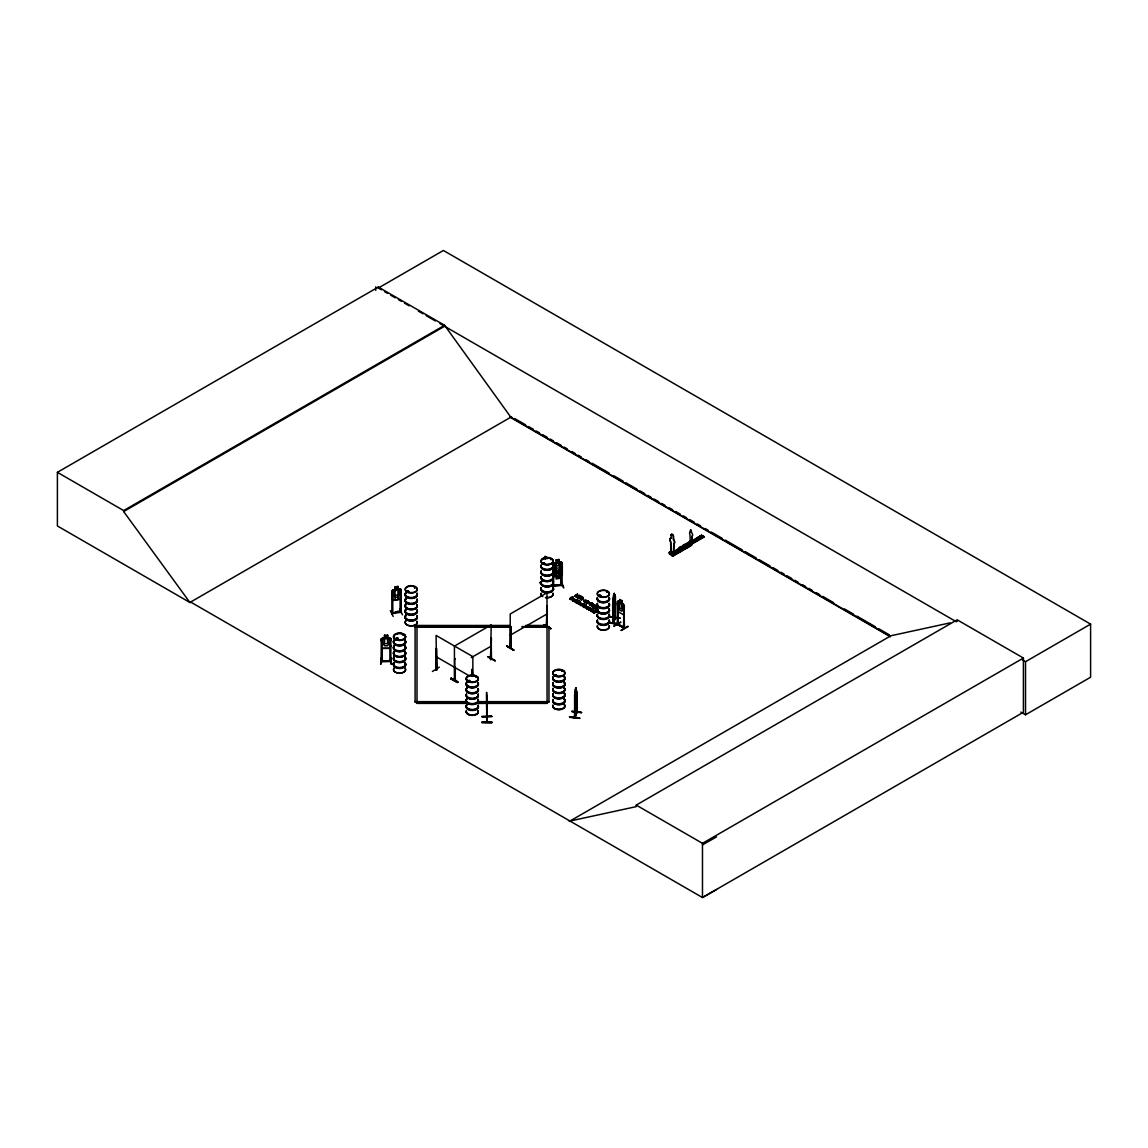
<?xml version="1.0" encoding="UTF-8"?>
<svg xmlns="http://www.w3.org/2000/svg" width="1148" height="1148" viewBox="0 0 1148 1148"><rect width="100%" height="100%" fill="white"/><g stroke="black" fill="none" stroke-linecap="round" stroke-linejoin="round"><path stroke-width="1.5" d="M673.374 553.766L673.847 543.808A3.257 1.88 60 0 0 673.374 539.359L673.374 536.489A1.622 0.933 60 0 0 672.211 534.494A1.622 0.933 60 0 0 671.063 535.169L671.207 535.083A1.622 0.933 60 0 1 672.355 534.408A1.622 0.933 60 0 1 673.517 536.403L673.517 539.273A3.257 1.88 60 0 1 673.991 543.721L673.517 553.68M691.871 542.717L692.187 536.073A2.167 1.248 60 0 0 691.871 533.102L690.895 529.773L690.335 532.213A2.167 1.248 60 0 0 690.02 534.81L690.221 542.071L690.852 541.239M574.617 701.815L574.904 703.882L576.425 696.449M612.802 623.177L615.558 617.136L614.869 617.552M615.486 596.702L614.955 618.385M615.357 618.385L615.141 595.109L614.352 596.113L614.28 593.344L613.161 599.543L613.19 623.35L615.558 617.237M612.759 605.34L614.768 597.979L614.998 600.031M612.774 605.297L612.989 602.198M614.912 605.269L613.018 609.459L615.141 602.112M579.553 717.902C549.146 714.113 599.873 720.973 569.968 717.17M609.731 623.177L617.739 623.938M617.739 623.637L618.141 624.082M574.918 698.831L575.22 700.007L576.339 689.101L574.818 693.378L575.306 692.158L574.933 717.801L575.306 689.546M575.033 717.701L576.899 712.406L576.64 691.598M671.652 551.786L670.69 552.461L672.226 551.801L671.695 554.584M671.264 552.748L671.164 551.184L671.078 552.016M672.226 552.26L671.02 552.044L671.035 552.891M671.709 551.772L671.996 551.772M690.422 541.569L690.307 541.598M613.161 606.488L614.252 596.974L613.003 622.747M575.22 717.256C572.393 715.778 580.745 706.034 574.545 717.73L574.918 693.335M614.926 618.442L614.898 594.736L612.86 600.476M614.654 608.512L615.027 606.976L612.673 612.243M614.266 612.3C612.372 617.265 616.318 603.317 614.252 601.825L613.549 603.518M395.429 639.049L396.189 638.317M396.491 638.589L395.515 639.178L397.179 638.948M395.773 638.561L396.505 638.274M396.907 638.833L395.873 638.919M397.251 639.049L396.491 638.317M407.497 591.651L407.999 590.833L408.415 591.722M408.903 591.607L407.999 591.005M402.632 635.059L403.278 635.274M403.393 634.643L403.292 634.528M414.801 587.848L414.801 587.073L414.428 587.762M415.318 587.618L414.528 587.805M469.216 680.262C466.203 681.898 471.598 680.664 469.331 681.195M469.044 680.965L468.384 680.62L468.901 681.223M468.872 680.994L469.719 680.506M475.918 677.105L476.32 677.119M476.363 677.033L475.918 676.818M544.209 563.367C541.038 562.046 545.113 565.103 544.296 562.793M542.746 563.668A6.17 3.559 0 0 1 544.023 563.108L543.32 562.951L544.324 562.764M544.453 563.395L544.052 562.836A6.084 3.516 0 0 0 542.803 563.367M550.767 559.449L550.825 559.664M554.671 675.196L555.905 675.225M554.8 675.469L555.761 675.254M561.889 671.264L562.836 671.035L562.046 671.049M562.606 671.164L562.793 671.049M601.035 595.898L599.83 595.798M600.677 595.855L599.787 595.826M600.935 596.042L599.672 595.238M606.546 592.052L607.292 591.622M607.149 591.909L606.991 591.392M697.424 539.302L696.908 539M697.238 538.527L698.113 539.187M487.082 716.051L486.709 717.371L486.709 715.965M486.709 708.531L486.609 692.316L486.709 722.379L486.709 720.973M486.709 695.559L487.053 722.379L486.709 721.03M690.522 541.497L689.934 542.918M450.619 678.597C457.105 679.157 463.347 686.82 450.619 678.597L457.564 682.515M457.88 682.314L450.963 677.98L457.851 682.342M506.742 646.181C528.137 658.794 492.32 637.298 513.701 649.811M575.32 689.69L575.923 687.724L575.794 700.926M575.507 689.604L575.521 690.637M575.22 693.033L575.794 691.34M575.22 697.912L575.794 696.219M574.804 703.868L576.339 699.62M569.882 717.543L569.982 716.797M392.028 613.132L392.803 612.975M397.997 589.053L401.054 589.426L401.039 612.243L391.712 613.663L392.745 613.506M399.906 588.737L400.953 589.484L400.968 612.314L400.092 612.415L401.025 611.267M623.421 614.768L624.196 612.53L623.493 614.725L618.112 611.712L617.409 601.696L618.198 601.136L624.125 605.599L624.125 612.573M397.868 586.485L397.868 589.096L399.418 589.756L399.418 594.635L397.897 596.989L395.041 597.505L393.52 595.697L393.52 590.818L395.041 589.67L392.831 589.914L391.884 591.091L392.831 600.519L400.006 599.227L401.025 596.386M554.025 565.993L552.992 568.805L554.097 566.079L561.358 565.046L554.054 566.064M562.161 569.523L561.157 572.249L553.967 573.182M541.225 570.8A6.084 3.516 0 0 0 547.108 575.22A6.084 3.516 0 0 0 552.992 570.8L553.924 573.34L561.229 572.321L562.29 569.58M384.58 635.26L384.58 637.944L382.987 638.833L382.987 643.712L384.58 645.779L387.579 645.736L389.172 643.626L389.172 638.747L387.579 637.901L387.68 635.131L384.48 635.174L384.48 637.858L381.279 638.833L382.27 648.419L389.789 648.319L390.88 645.707M613.161 604.422L613.549 605.613L614.639 600.949L614.28 593.344M613.534 610.478L614.252 603.92L613.549 605.613M614.123 611.267L613.663 613.219M613.663 595.295L614.123 594.219M613.663 596.171L614.123 595.095M613.132 598.926L613.52 595.138M613.089 601.523L613.018 622.804L615.256 617.94M610.736 616.863L620.221 618.227M610.621 617.05L620.207 618.198M390.277 610.679L393.19 616.476M690.249 541.741L690.752 543.262M613.979 626.234L620.881 622.245M432.394 671.494L439.311 667.146M553.393 589.311L552.604 586.528M435.752 669.7L436.527 670.102L436.068 648.319L435.867 669.772M436.527 669.327L435.752 668.925L436.771 669.958L436.699 648.677M380.978 658.235L381.179 663.874M380.935 658.565L380.691 664.276M617.481 601.652L617.437 624.541L617.796 623.565L608.268 622.288M623.608 628.056L623.809 606.618L624.512 628.257L617.481 624.512M576.856 596.472C584.131 592.311 572.694 601.337 577.401 594.592L576.856 596.917L577.444 594.147L574.531 596.271L577.444 594.147M455.369 679.257C453.891 679.071 455.656 680.133 455.282 680.061M491.459 659.182L491.201 637.786L490.512 659.426C491.516 660.43 491.516 657.374 490.827 658.751M546.735 627.368L546.993 605.656L546.304 627.296L547.065 626.076M581.075 597.118C578.291 595.224 581.462 599.758 578.219 598.452C574.847 596.185 581.118 599.701 579.812 596.974C584.045 596.817 578.678 594.176 578.736 597.85C575.636 595.755 580.4 599.945 579.094 597.347C578.592 595.195 582.553 596.702 581.448 598.438C580.529 600.088 581.29 600.189 583.026 598.969A1.607 0.933 0 0 1 583.284 599.385M556.177 568.317L554.628 570.613L554.628 575.492L556.177 576.153L556.091 578.922L559.205 578.492L559.105 575.808L560.64 574.66L559.076 563.037L556.177 563.453L556.177 568.317L559.076 567.916M556.177 559.966L559.076 559.564L556.048 559.837L556.177 562.577L554.613 563.668L556.177 575.277L559.076 574.875L559.076 569.996L560.64 567.7L560.64 562.821L559.076 562.176L559.176 559.463L559.176 562.075M408.501 591.651L407.841 590.89M468.628 680.864L469.862 681.166M599.974 596.099L599.974 595.181M600.763 595.597L600.117 596.056L600.878 595.927M555.058 675.11L556.12 675.038M556.12 675.368C555.905 673.273 557.11 676.99 554.771 675.239M681.037 547.51C682.816 551.011 683.017 544.841 681.037 548.357M400.178 611.382C396.821 610.105 391.669 614.84 392.013 613.104L401.126 611.454M392.846 613.692L392.645 592.282L391.798 592.44L392.645 592.282M400.236 611.64L401.025 612.042M613.247 622.517L615.515 617.968M553.795 585.781L552.819 586.685L552.934 563.812L556.077 562.506M562.061 584.332L561.214 584.461L562.262 585.337L561.243 585.509L561.229 564.041L562.09 563.926M381.279 638.833L381.122 661.592L381.136 660.588L382.198 660.602M381.107 661.391L390.865 661.277M587.891 607.694C580.73 606.603 589.972 607.321 587.719 607.364M553.924 562.735L562.29 562.563L562.319 574.517L561.329 575.579L554.054 576.54L552.963 575.765L554.082 576.597M561.329 575.579L562.319 574.517M490.583 659.296L491.201 624.871L454.421 646.123L454.45 680.204M510.214 647.271L511.161 647.128L510.243 647.3M477.582 703.394L547.065 703.394L546.993 592.755L510.214 613.993L510.243 648.075M510.458 627.038L510.444 648.319L511.075 626.664L510.214 626.894L511.075 626.664M546.304 626.521L547.309 626.22M546.304 627.296L547.065 626.851M511.075 647.989L510.831 626.535M581.606 598.151C580.357 598.682 583.385 596.372 583.284 598.94A1.607 0.933 0 0 0 583.026 598.524C580.687 597.577 582.71 601.624 580.257 598.983M574.588 599.916L573.44 599.242M591.335 609.904C594.205 613.649 592.87 606.288 590.947 611.396C601.896 607.694 592.87 614.367 590.933 610.349C591.32 609.129 594.65 610.004 593.042 611.095M592.77 610.851C595.324 607.708 587.202 610.966 592.282 611.052M543.478 562.793L543.262 563.568M599.5 595.324L600.117 595.295M599.701 595.267L599.299 596.042M381.208 660.617L382.198 661.033M382.097 661.578L382.097 640.34L381.208 640.154L382.097 640.139L382.198 661.377M389.789 660.932L390.865 660.502M389.875 661.277L389.875 640.039L390.765 640.225L389.875 640.039M389.976 660.473L390.865 661.463L390.88 638.632L387.68 637.814L387.68 635.203M542.875 558.674L543.678 558.115L542.961 558.631M617.481 601.782L618.241 601.251M593.028 605.211C590.416 602.37 590.617 607.923 591.191 604.68C594.851 606.201 591.12 602.557 593.674 604.393C590.23 607.923 595.439 604.68 592.21 603.518L590.617 602.944M588.135 607.995L588.336 606.847L586.843 606.488M581.347 597.993L582.395 596.845M574.875 600.605C570.728 597.104 574.359 603.073 576.583 601.609M570.125 599.199C568.992 599.529 573.053 599.773 574.502 598.897C577.516 600.72 570.054 599.457 574.086 600.992M591.335 610.334L592.268 611.482M579.74 603.432C581.146 601.896 575.593 603.317 577.501 603.575M588.063 602.657L589.039 601.853L587.79 601.236M686.045 543.707L689.489 545.974L686.045 543.98L687.939 542.617L691.67 545.329L672.972 556.134L669.27 553.666L669.27 552.288L671.164 551.184M669.686 554.254L688.886 543.736L669.93 554.054M669.743 554.283L688.642 543.449L687.939 542.889L669.528 554.14M701.715 535.743L689.001 542.803L690.579 541.095L689.13 541.712M692.703 543.234L692.703 542.315L691.44 543.047L691.584 544.281L689.13 542.645L702.16 536.001L701.586 535.269L703.882 536.604L701.586 535.456L702.217 536.03L689.13 542.746M590.201 603.905L590.043 605.211L589.369 604.436L592.167 602.757L591.177 602.915M671.02 552.245L674.622 554.556L674.622 553.178L672.728 554.269L672.455 555.819L691.44 545.042L672.541 555.876L671.795 555.46L691.397 544.87L687.939 542.617M703.308 536.661L704.083 537.092L691.555 544.267M455.039 658.665L455.282 658.794M490.756 659.569L491.444 637.915M546.548 627.439L547.237 605.8M488.302 656.843L495.247 660.789L488.029 656.957M543.721 624.942L551.04 628.674L544.109 624.727M472 676.172L472.23 669.212L472.617 674.823M454.421 680.262L455.369 680.032M190.74 602.083L189.994 602.528L57.4 525.971L57.4 472.33L378.323 287.043L444.577 325.286L510.831 417.183L890.159 636.193M378.323 287.043L378.323 288.033L443.401 250.465L1090.6 624.125L1090.6 677.22L1025.523 714.788L1020.873 712.09M57.4 472.33L123.654 510.573L444.577 325.286M716.524 889.528L702.476 897.535L190.654 602.04L189.894 602.47L123.654 511.563L444.577 326.276M189.894 602.47L511.578 416.753M545.142 559.047L545.214 556.378L545.286 559.133M547.409 557.741L545.142 556.436M541.928 581.462L539.517 582.868M670.992 552.518L670.59 541.928A3.257 1.88 60 0 1 671.063 538.025L671.207 537.953A3.257 1.88 60 0 0 670.733 541.842L670.92 552.791M569.666 598.61C573.555 593.918 574.23 600.662 570.011 599.242M569.666 599.041L573.067 597.06M574.531 596.271L577.444 594.592M570.427 599.026L572.709 598.754L570.427 599.026L572.709 598.309L571.675 598.309M690.335 530.304L690.422 532.155M471.283 657.617L491.201 646.123M510.214 635.231L546.993 613.993M576.181 597.218L579.525 595.353M571.991 598.137C574.66 598.008 570.542 601.337 574.1 600.562M573.082 599.486C569.724 603.59 579.984 598.122 577.272 600.404C573.656 605.642 579.84 600.447 576.296 600.634M573.986 601.552L577.401 599.557M575.335 602.327L577.014 600.763L575.98 600.82M579.137 600.691C580.587 602.844 572.45 603.719 578.42 601.136C578.764 602.829 581.433 601.365 580.271 603.532C578.004 605.67 581.347 599.701 578.42 601.136M576.224 602.844L579.553 600.935M692.187 536.073L691.957 542.66L689.934 541.368M577.143 603.36L579.697 601.868M578.492 604.149L580.716 602.628L579.453 602.456M669.27 552.288L671.437 551.341M679.3 547.596C689.489 552.188 674.321 548.098 681.195 546.505L684.639 548.773L681.195 546.505M682.888 545.53C693.062 550.122 677.908 546.032 684.782 544.439L688.226 546.706L684.782 544.439M581.06 605.627L580.917 604.838L581.06 605.627C590.287 601.466 572.364 606.331 582.782 603.762M581.218 604.666C583.371 601.939 579.381 604.924 580.572 604.996M585.466 602.14C587.302 598.811 591.249 603.705 586.829 603.374C591.335 600.418 584.375 602.169 585.839 602.8M688.944 542.76L701.586 535.269M580.687 605.412L584.102 603.432M585.466 602.585L588.034 601.093M587.661 600.878L587.661 601.322M689.259 542.947L702.189 536.03M670.159 554.541L688.8 543.721M586.829 603.374L588.608 602.327L587.475 601.853M689.317 541.827L691.254 543.678L692.703 542.315M669.542 552.432L669.542 553.537L672.455 555.23L672.455 554.111L674.622 553.178M582.84 606.216C588.68 600.892 585.523 610.349 583.313 606.818M703.451 536.518L690.809 543.822L703.896 536.776M691.01 543.822L703.882 536.604M582.84 606.661L586.255 604.666M584.863 605.914C587.202 604.838 585.552 608.239 583.313 606.374M671.867 555.489L689.331 545.487M672.24 555.704L691.383 544.597M590.861 603.087L589.311 604.092L590.359 605.01M591.234 603.748L590.043 605.211M591.536 603.561L592.167 602.757M591.234 603.303L592.21 603.518M586.843 606.933L588.436 607.392L586.642 608.856L589.355 607.45L589.398 608.297L589.355 607.45M587.432 607.536C585.767 607.235 584.963 608.354 586.513 608.067M592.669 604.982C590.546 604.479 591.033 605.326 592.067 605.771M592.956 604.809L592.11 604.379M590.503 608.569C591.765 606.847 584.834 610.994 589.713 607.665M597.376 606.488C596.286 604.322 588.709 609.258 594.592 604.881M592.411 606.589L594.965 605.096M592.77 610.406L590.775 609.315L588.608 609.99L590.789 608.282L591.163 608.942L590.789 608.282M595.353 606.23C595.453 604.623 593.903 607.923 594.994 608.253C590.947 606.618 595.755 610.349 597.721 607.134M588.608 609.99L591.163 608.497M590.833 609.129L591.938 609.401L590.531 609.301M595.453 607.579L593.573 607.235M595.755 607.407C597.046 602.757 594.635 610.75 593.172 607.436M597.721 606.689L594.764 607.392L596.96 606.704M592.167 612.042L595.582 610.062M593.071 611.97C594.693 613.606 595.353 608.928 596.128 612.386A1.607 0.933 0 0 0 595.855 611.956C594.951 611.396 594.621 614.984 593.071 611.97C595.468 614.367 594.477 610.75 595.855 611.511A1.607 0.933 0 0 1 596.113 611.927L596.128 612.386M618.069 603.575L617.437 603.217L618.141 624.856L618.313 610.521M622.015 600.72L622.991 609.818L621.857 611.267L619.748 610.047L618.614 607.292L619.748 599.414L622.015 600.72L621.929 603.374L623.45 604.25M623.479 604.178L624.268 605.556L624.268 628.401L617.437 624.455M624.44 606.976L623.579 606.761M623.508 627.396L624.182 628.401M621.039 630.324L627.884 626.248M621.312 630.496L628.214 626.507M569.236 821.48L890.92 635.748L950.185 622.862M569.982 821.035L636.236 806.628L636.236 805.092L957.159 619.805L1023.413 658.048L1023.413 712.248L702.476 897.535L702.476 843.335L1023.413 658.048M957.159 621.341L956.413 621.786L439.957 323.607M1022.452 659.913L1025.523 661.693L1090.6 624.125M702.476 844.885L716.524 836.878M581.606 597.706L582.825 597.104M561.315 584.461L552.819 585.652L561.128 584.748M510.516 648.304L510.831 646.998M454.895 679.903L455.039 667.189M408.616 591.737L407.153 591.521L407.841 591.808M396.964 639.178L396.16 639.02M681.209 547.596L682.917 547.725M682.744 548.27L681.209 548.27M593.502 612.185C595.338 614.51 593.875 609.516 596.529 612.157M454.708 680.405L454.665 659.153M597.548 607.321L596.443 608.196L597.448 609.488M597.548 607.766L596.486 608.483L597.548 609.215A6.07 3.501 0 0 0 603.346 613.592A6.07 3.501 0 0 0 609.201 609.172M553.652 586.571L553.652 565.089L552.805 565.218L552.877 586.642M697.97 539.101L697.094 539.043M392.86 589.972L399.978 588.694M395.041 590.546L397.897 590.029M395.041 595.425L397.897 594.908M392.874 600.361L399.906 599.098M400.092 590.962L401.039 591.005L400.092 590.962L400.092 612.415M402.518 614.826L399.648 609M617.61 624.282L617.681 603.073M623.737 627.038C630.41 630.654 606.919 618.141 624.096 627.554M623.737 627.812L623.809 611.927M559.047 562.118L561.171 561.731M556.177 570.398L559.076 570.011M561.602 582.395L563.84 587.862M562.061 585.107L561.142 585.265L561.229 564.041M562.161 585.351L552.805 586.456L553.838 586.513M390.808 660.731L381.323 660.875M390.664 661.521L381.323 661.621M543.779 624.842L550.724 628.788M599.615 595.941L600.361 596.286M472.861 676.387L472.861 656.656L436.068 635.418L436.656 669.858M382.298 637.886L389.746 637.786L390.88 638.632M382.341 648.276L389.789 648.319M390.894 658.493L391.525 664.175L390.751 658.105M390.751 658.55L391.525 664.161M509.64 625.459L416.997 625.459L416.997 703.394L466.892 703.394M525.684 625.459L547.065 625.459M416.997 626.119L509.64 626.119M527.463 626.119L547.065 626.119M509.64 626.55L415.102 626.55L415.102 702.303L416.997 702.303M522.11 626.55L548.959 626.55L548.959 702.303L547.065 702.303M415.102 627.21L509.64 627.21M522.11 627.21L548.959 627.21M415.102 701.643L466.892 701.643M477.582 701.643L548.959 701.643M416.997 702.734L466.892 702.734M477.582 702.734L547.065 702.734M482.002 716.395L491.76 716.596M491.76 722.307L482.002 722.307L491.76 722.609M595.267 605.714L594.32 605.914M594.635 605.283L595.683 605.527M594.635 605.728L595.74 606M590.833 608.684L591.88 608.914M580.917 604.838L580.214 604.58L582.481 603.934M585.164 605.742L585.911 605.857L583.6 606.646M595.453 608.024C592.468 607.766 596.357 605.125 597.261 606.976M574.588 694.884L574.732 717.27M571.905 711.559L581.476 712.678M569.968 717.256L579.553 718.332M553.752 586.312L553.752 585.537M612.759 612.343L612.645 605.326M561.099 582.065L563.424 587.561M390.779 658.105L391.066 664.104M597.448 609.043L597.347 607.78L597.548 608.77A6.056 3.501 0 0 0 603.346 613.219A6.056 3.501 0 0 0 609.201 608.842A6.056 3.501 0 0 1 603.346 613.219A6.056 3.501 0 0 1 597.491 608.842M391.841 613.907L391.884 591.091M513.73 650.227L506.799 645.822M487.929 656.627L495.247 660.803M378.323 288.033L381.409 289.813M384.494 291.592L387.579 293.371M390.65 295.151L395.271 297.82M398.356 299.599L401.441 301.379M404.526 303.158L409.147 305.827M418.389 311.165L423.009 313.834M426.095 315.614L435.336 320.938M514.677 418.532L525.511 424.789M528.611 426.582L533.26 429.266M536.346 431.045L539.445 432.839M542.545 434.618L547.194 437.302M550.294 439.096L553.379 440.889M556.479 442.669L561.128 445.352M564.228 447.146L567.313 448.925M571.962 451.609L575.062 453.403M578.161 455.182L581.247 456.976M585.896 459.659L588.996 461.439M592.095 463.232L609.129 473.062M613.764 475.746L623.063 481.112M626.148 482.892L636.996 489.148M640.082 490.942L644.731 493.626M647.831 495.405L650.93 497.199M654.03 498.993L658.665 501.662M661.765 503.455L664.864 505.249M669.499 507.918L672.599 509.712M675.698 511.506L680.348 514.189M683.447 515.969L686.533 517.762M689.632 519.542L694.282 522.225M697.381 524.019L700.467 525.798M705.116 528.482L708.216 530.276M711.315 532.055L722.149 538.312M725.249 540.105L742.282 549.935M745.368 551.729L756.216 557.985M759.302 559.765L770.15 566.036M773.235 567.815L777.885 570.499M780.984 572.292L784.084 574.072M787.184 575.865L791.819 578.549M794.918 580.328L798.018 582.122M802.653 584.806L805.753 586.585M808.852 588.379L811.952 590.158M816.601 592.842L819.686 594.635M822.786 596.415L833.62 602.686M844.469 608.942L853.753 614.295M856.853 616.089L875.436 626.808M878.521 628.602L889.37 634.858M509.812 417.04L890.389 636.767M618.126 601.179L619.82 602.155M620.551 622.13L614.037 625.89M578.75 600.906L579.553 601.38M573.153 599.844L574.674 600.275M436.068 656.656L468.255 675.239M636.236 805.092L702.476 843.335M576.813 712.334L576.813 691.096M576.239 711.961L576.296 712.865L576.224 689.087M583.701 599.17C581.333 596.687 583.141 601.265 580.687 599.199M671.365 552.245L670.633 551.657L670.633 553.982M559.205 575.88L559.076 578.362M552.719 586.126L553.881 589.297M561.329 564.974L562.319 567.499M613.907 606.244L614.137 608.67L613.735 607.249C613.132 619.174 612.616 599.787 613.75 606.058M612.889 607.421L613.118 609.473L612.774 607.407M574.717 701.83L574.904 703.882M1025.523 661.693L1025.523 714.788M692.517 542.215L692.517 542.947M690.407 540.995L690.407 541.913M674.35 553.02L674.35 554.125L670.475 551.758L670.475 554.082M671.207 535.083L671.063 538.025M612.774 600.433L612.86 623.307M592.067 605.326L591.894 606.288M586.815 607.895L586.642 608.856M575.923 687.724L575.894 690.493M562.161 562.549L562.09 585.423M472.23 669.212L472.23 676.029M455.282 667.318L455.282 680.118M397.897 599.615L397.969 586.384L394.912 586.929L395.012 589.613M395.041 587.059L395.041 600.117M375.726 286.842L375.726 290.358M123.654 510.573L123.654 511.563M478.228 689.015A6.17 3.559 0 0 1 471.469 693.478A6.17 3.559 0 0 1 466.935 688.154M478.128 693.937A6.056 3.501 0 0 1 472.273 698.343A6.056 3.501 0 0 1 466.418 693.937M478.228 683.16A6.17 3.559 0 0 1 471.469 687.609A6.17 3.559 0 0 1 466.935 682.299M478.228 688.714A6.17 3.559 0 0 1 471.469 693.177A6.17 3.559 0 0 1 466.935 687.853M478.228 682.859A6.17 3.559 0 0 1 471.469 687.308A6.17 3.559 0 0 1 466.935 681.998M478.142 683.519A6.07 3.501 0 0 1 472.273 687.925A6.07 3.501 0 0 1 466.404 683.519M478.142 682.529A6.07 3.501 0 0 1 472.273 686.949A6.07 3.501 0 0 1 466.404 682.529M478.142 689.374A6.084 3.516 0 0 1 472.273 693.794A6.084 3.516 0 0 1 466.389 689.374M478.142 688.398A6.07 3.501 0 0 1 472.273 692.804A6.07 3.501 0 0 1 466.404 688.398M478.142 694.296A6.07 3.501 0 0 1 472.273 698.716A6.07 3.501 0 0 1 466.404 694.296M478.228 705.719A6.17 3.559 0 0 1 471.469 710.182A6.17 3.559 0 0 1 466.935 704.858M478.128 694.827A6.056 3.501 0 0 1 472.273 699.232A6.056 3.501 0 0 1 466.418 694.827M478.128 710.641A6.056 3.501 0 0 1 472.273 715.046A6.056 3.501 0 0 1 466.418 710.641M478.156 694.526A6.099 3.516 0 0 1 472.273 698.96A6.099 3.516 0 0 1 466.389 694.526M478.228 699.864A6.17 3.559 0 0 1 471.469 704.312A6.17 3.559 0 0 1 466.935 699.003M478.228 705.417A6.17 3.559 0 0 1 471.469 709.88A6.17 3.559 0 0 1 466.935 704.556M478.228 699.562A6.17 3.559 0 0 1 471.469 704.011A6.17 3.559 0 0 1 466.935 698.702M478.142 700.223A6.07 3.501 0 0 1 472.273 704.628A6.07 3.501 0 0 1 466.404 700.223M478.142 699.232A6.07 3.501 0 0 1 472.273 703.652A6.07 3.501 0 0 1 466.404 699.232M478.142 706.077A6.084 3.516 0 0 1 472.273 710.497A6.084 3.516 0 0 1 466.389 706.077M478.142 705.102A6.07 3.501 0 0 1 472.273 709.507A6.07 3.501 0 0 1 466.404 705.102M478.156 710.784A6.099 3.516 0 0 1 472.273 715.204A6.099 3.516 0 0 1 466.389 710.784M478.142 710.999A6.07 3.501 0 0 1 472.273 715.419A6.07 3.501 0 0 1 466.404 710.999M404.9 646.181A6.17 3.559 0 0 1 399.561 651.519A6.17 3.559 0 0 1 394.223 646.181M404.828 646.554A6.084 3.516 0 0 1 399.561 651.82A6.084 3.516 0 0 1 394.295 646.554M404.842 651.26A6.099 3.516 0 0 1 399.561 656.541A6.099 3.516 0 0 1 394.281 651.26M404.842 651.447A6.099 3.516 0 0 1 399.561 656.728A6.099 3.516 0 0 1 394.281 651.447M404.9 640.326A6.17 3.559 0 0 1 399.561 645.664A6.17 3.559 0 0 1 394.223 640.326M395.199 639.58A6.17 3.559 0 0 1 397.969 638.661M404.814 645.563A6.07 3.501 0 0 1 399.561 650.83A6.07 3.501 0 0 1 394.309 645.563M404.814 640.684A6.07 3.501 0 0 1 399.561 645.951A6.07 3.501 0 0 1 394.309 640.684M395.271 639.967A6.07 3.501 0 0 1 397.983 639.063M404.9 645.879A6.17 3.559 0 0 1 399.561 651.217A6.17 3.559 0 0 1 394.223 645.879M404.9 640.024A6.17 3.559 0 0 1 399.561 645.363A6.17 3.559 0 0 1 394.223 640.024M395.199 639.278A6.17 3.559 0 0 1 397.969 638.36M404.828 639.709A6.084 3.516 0 0 1 399.561 644.975A6.084 3.516 0 0 1 394.295 639.709M395.256 638.977A6.084 3.516 0 0 1 397.983 638.073M404.9 662.884A6.17 3.559 0 0 1 399.561 668.222A6.17 3.559 0 0 1 394.223 662.884M404.828 663.257A6.084 3.516 0 0 1 399.561 668.523A6.084 3.516 0 0 1 394.295 663.257M404.814 667.82A6.056 3.501 0 0 1 399.561 673.072A6.056 3.501 0 0 1 394.309 667.82M404.814 651.992A6.056 3.501 0 0 1 399.561 657.244A6.056 3.501 0 0 1 394.309 651.992M404.842 667.964A6.099 3.516 0 0 1 399.561 673.245A6.099 3.516 0 0 1 394.281 667.964M404.842 651.691A6.099 3.516 0 0 1 399.561 656.972A6.099 3.516 0 0 1 394.281 651.691M404.9 657.029A6.17 3.559 0 0 1 399.561 662.367A6.17 3.559 0 0 1 394.223 657.029M404.814 662.267A6.07 3.501 0 0 1 399.561 667.533A6.07 3.501 0 0 1 394.309 662.267M404.814 657.388A6.07 3.501 0 0 1 399.561 662.654A6.07 3.501 0 0 1 394.309 657.388M404.9 662.583A6.17 3.559 0 0 1 399.561 667.921A6.17 3.559 0 0 1 394.223 662.583M404.9 656.728A6.17 3.559 0 0 1 399.561 662.066A6.17 3.559 0 0 1 394.223 656.728M404.828 656.412A6.084 3.516 0 0 1 399.561 661.679A6.084 3.516 0 0 1 394.295 656.412M609.201 598.395A6.07 3.501 0 0 1 603.346 602.8A6.07 3.501 0 0 1 597.477 598.395M609.215 597.405A6.084 3.516 0 0 1 603.346 601.825A6.084 3.516 0 0 1 597.462 597.405M609.215 604.25A6.084 3.516 0 0 1 603.346 608.67A6.084 3.516 0 0 1 597.462 604.25M609.301 603.891A6.17 3.559 0 0 1 603.346 608.383A6.17 3.559 0 0 1 597.376 603.891M609.301 603.59A6.17 3.559 0 0 1 603.346 608.081A6.17 3.559 0 0 1 597.376 603.59M609.201 603.274A6.07 3.501 0 0 1 603.346 607.679A6.07 3.501 0 0 1 597.477 603.274M609.301 598.036A6.17 3.559 0 0 1 603.346 602.513A6.17 3.559 0 0 1 597.376 598.036M609.301 597.735A6.17 3.559 0 0 1 603.346 602.212A6.17 3.559 0 0 1 597.376 597.735M609.201 609.688A6.056 3.501 0 0 1 603.346 614.094A6.056 3.501 0 0 1 597.491 609.688M609.201 625.545A6.056 3.501 0 0 1 603.346 629.951A6.056 3.501 0 0 1 597.491 625.545M609.229 609.401A6.099 3.516 0 0 1 603.346 613.836A6.099 3.516 0 0 1 597.448 609.401M609.201 615.098A6.07 3.501 0 0 1 603.346 619.504A6.07 3.501 0 0 1 597.477 615.098M609.215 614.108A6.084 3.516 0 0 1 603.346 618.528A6.084 3.516 0 0 1 597.462 614.108M609.215 620.953A6.084 3.516 0 0 1 603.346 625.373A6.084 3.516 0 0 1 597.462 620.953M609.301 620.594A6.17 3.559 0 0 1 603.346 625.086A6.17 3.559 0 0 1 597.376 620.594M609.301 620.293A6.17 3.559 0 0 1 603.346 624.785A6.17 3.559 0 0 1 597.376 620.293M609.201 619.977A6.07 3.501 0 0 1 603.346 624.383A6.07 3.501 0 0 1 597.477 619.977M609.301 614.74A6.17 3.559 0 0 1 603.346 619.217A6.17 3.559 0 0 1 597.376 614.74M609.301 614.438A6.17 3.559 0 0 1 603.346 618.916A6.17 3.559 0 0 1 597.376 614.438M609.201 625.875A6.07 3.501 0 0 1 603.346 630.295A6.07 3.501 0 0 1 597.477 625.875M552.977 576.368A6.07 3.501 0 0 1 547.108 580.773A6.07 3.501 0 0 1 541.239 576.368M553.063 565.577A6.17 3.559 0 0 1 547.108 570.054A6.17 3.559 0 0 1 541.153 565.577M542.746 563.969A6.17 3.559 0 0 1 544.023 563.41M552.977 565.921A6.07 3.501 0 0 1 547.108 570.341A6.07 3.501 0 0 1 541.239 565.921M542.817 564.357A6.07 3.501 0 0 1 544.066 563.797M553.063 565.275A6.17 3.559 0 0 1 547.108 569.752A6.17 3.559 0 0 1 541.153 565.275M552.992 564.945A6.084 3.516 0 0 1 547.108 569.365A6.084 3.516 0 0 1 541.225 564.945M552.977 571.79A6.07 3.501 0 0 1 547.108 576.196A6.07 3.501 0 0 1 541.239 571.79M553.063 571.431A6.17 3.559 0 0 1 547.108 575.909A6.17 3.559 0 0 1 541.153 571.431M553.063 571.13A6.17 3.559 0 0 1 547.108 575.607A6.17 3.559 0 0 1 541.153 571.13M552.992 576.483A6.099 3.516 0 0 1 547.108 580.917A6.099 3.516 0 0 1 541.225 576.483M552.992 576.942A6.099 3.516 0 0 1 547.108 581.362A6.099 3.516 0 0 1 541.225 576.942M552.963 577.243A6.056 3.501 0 0 1 547.108 581.649A6.056 3.501 0 0 1 541.253 577.243M552.992 593.186A6.099 3.516 0 0 1 545.53 597.505M542.803 596.587A6.099 3.516 0 0 1 541.225 593.186M552.977 582.624A6.07 3.501 0 0 1 547.108 587.044A6.07 3.501 0 0 1 541.239 582.624M552.992 581.649A6.084 3.516 0 0 1 547.108 586.068A6.084 3.516 0 0 1 541.225 581.649M552.977 588.494A6.07 3.501 0 0 1 547.108 592.899A6.07 3.501 0 0 1 541.239 588.494M553.063 588.135A6.17 3.559 0 0 1 547.108 592.612A6.17 3.559 0 0 1 541.153 588.135M553.063 587.833A6.17 3.559 0 0 1 547.108 592.311A6.17 3.559 0 0 1 541.153 587.833M552.992 587.503A6.084 3.516 0 0 1 547.108 591.923A6.084 3.516 0 0 1 541.225 587.503M553.063 582.28A6.17 3.559 0 0 1 547.108 586.757A6.17 3.559 0 0 1 541.153 582.28M553.063 581.979A6.17 3.559 0 0 1 547.108 586.456A6.17 3.559 0 0 1 541.153 581.979M552.977 593.416A6.07 3.501 0 0 1 545.544 597.706M541.856 596.07A6.07 3.501 0 0 1 541.239 593.416M417.183 599.6A6.17 3.559 0 0 1 410.41 604.063A6.17 3.559 0 0 1 405.875 598.739M417.083 599.959A6.07 3.501 0 0 1 410.424 604.35A6.07 3.501 0 0 1 405.962 599.113M417.111 604.666A6.099 3.516 0 0 1 410.424 609.071A6.099 3.516 0 0 1 405.947 603.819M417.111 604.867A6.099 3.516 0 0 1 410.424 609.272A6.099 3.516 0 0 1 405.947 604.02M417.183 593.746A6.17 3.559 0 0 1 410.41 598.194A6.17 3.559 0 0 1 405.875 592.885M417.083 598.983A6.07 3.501 0 0 1 410.424 603.36A6.07 3.501 0 0 1 405.962 598.137M417.083 594.104A6.07 3.501 0 0 1 410.424 598.481A6.07 3.501 0 0 1 405.962 593.258M417.183 599.299A6.17 3.559 0 0 1 410.41 603.762A6.17 3.559 0 0 1 405.875 598.438M417.183 593.444A6.17 3.559 0 0 1 410.41 597.893A6.17 3.559 0 0 1 405.875 592.583M417.083 593.114A6.07 3.501 0 0 1 410.424 597.505A6.07 3.501 0 0 1 405.962 592.268M417.183 616.304A6.17 3.559 0 0 1 410.41 620.767A6.17 3.559 0 0 1 405.875 615.443M417.083 616.663A6.07 3.501 0 0 1 410.424 621.054A6.07 3.501 0 0 1 405.962 615.816M417.111 621.369A6.099 3.516 0 0 1 410.424 625.775A6.099 3.516 0 0 1 405.947 620.523M417.284 606.302A6.056 3.501 0 0 1 409.649 609.688A6.056 3.501 0 0 1 405.976 604.551M417.111 621.57A6.099 3.516 0 0 1 410.424 625.976A6.099 3.516 0 0 1 405.947 620.724M417.111 605.111A6.099 3.516 0 0 1 410.424 609.516A6.099 3.516 0 0 1 405.947 604.264M417.183 610.449A6.17 3.559 0 0 1 410.41 614.898A6.17 3.559 0 0 1 405.875 609.588M417.083 615.687A6.07 3.501 0 0 1 410.424 620.064A6.07 3.501 0 0 1 405.962 614.84M417.083 610.808A6.07 3.501 0 0 1 410.424 615.184A6.07 3.501 0 0 1 405.962 609.961M417.183 616.002A6.17 3.559 0 0 1 410.41 620.465A6.17 3.559 0 0 1 405.875 615.141M417.183 610.148A6.17 3.559 0 0 1 410.41 614.596A6.17 3.559 0 0 1 405.875 609.287M417.083 609.818A6.07 3.501 0 0 1 410.424 614.209A6.07 3.501 0 0 1 405.962 608.971M564.084 687.422A6.056 3.501 0 0 1 559.636 692.646A6.056 3.501 0 0 1 552.992 688.269M564.113 676.976A6.084 3.516 0 0 1 559.636 682.213A6.084 3.516 0 0 1 552.963 677.822M564.099 675.985A6.07 3.501 0 0 1 559.636 681.223A6.07 3.501 0 0 1 552.977 676.832M564.113 682.83A6.084 3.516 0 0 1 559.636 688.068A6.084 3.516 0 0 1 552.963 683.677M564.185 682.472A6.17 3.559 0 0 1 559.65 687.781A6.17 3.559 0 0 1 552.877 683.318M564.185 682.17A6.17 3.559 0 0 1 559.65 687.48A6.17 3.559 0 0 1 552.877 683.017M564.185 676.603A6.17 3.559 0 0 1 559.65 681.912A6.17 3.559 0 0 1 552.877 677.464M564.185 676.301A6.17 3.559 0 0 1 559.65 681.611A6.17 3.559 0 0 1 552.877 677.162M564.099 681.855A6.07 3.501 0 0 1 559.636 687.078A6.07 3.501 0 0 1 552.977 682.701M564.099 692.689A6.07 3.501 0 0 1 559.636 697.927A6.07 3.501 0 0 1 552.977 693.536M564.113 699.534A6.084 3.516 0 0 1 559.636 704.772A6.084 3.516 0 0 1 552.963 700.38M564.185 699.175A6.17 3.559 0 0 1 559.65 704.485A6.17 3.559 0 0 1 552.877 700.022M564.185 698.874A6.17 3.559 0 0 1 559.65 704.183A6.17 3.559 0 0 1 552.877 699.72M564.099 698.558A6.07 3.501 0 0 1 559.636 703.781A6.07 3.501 0 0 1 552.977 699.405M564.185 693.306A6.17 3.559 0 0 1 559.65 698.615A6.17 3.559 0 0 1 552.877 694.167M564.185 693.005A6.17 3.559 0 0 1 559.65 698.314A6.17 3.559 0 0 1 552.877 693.866M564.113 693.679A6.084 3.516 0 0 1 559.636 698.917A6.084 3.516 0 0 1 552.963 694.526M564.113 704.442A6.099 3.516 0 0 1 559.636 709.694A6.099 3.516 0 0 1 552.949 705.288M564.07 704.126A6.041 3.487 0 0 1 560.411 709.234A6.041 3.487 0 0 1 552.791 705.862M564.084 688.269A6.056 3.501 0 0 1 560.411 693.406A6.056 3.501 0 0 1 552.776 690.02M564.113 704.241A6.099 3.516 0 0 1 559.636 709.493A6.099 3.516 0 0 1 552.949 705.087M586.284 600.964C579.611 601.322 591.148 599.586 584.059 601.839C582.28 600.203 587.848 599.428 586.183 601.294C583.371 602.844 584.476 599.5 586.284 600.964M586.284 600.519L584.145 600.949L586.284 600.519M617.739 623.981L608.253 622.675L617.753 624.01M554.972 569.437L557.024 572.249L555.058 575.535L557.698 572.766L560.253 574.804L558.315 572.091L560.353 568.691L557.655 571.604L554.972 569.437M571.991 711.373L581.548 712.478L571.991 711.373M397.395 587.073L395.558 587.403L395.558 588.278L397.395 587.948L397.395 587.073M558.559 560.066L556.694 560.324L556.694 561.2L558.559 560.942L558.559 560.066M558.559 577.128L556.694 577.387L556.694 578.262L558.559 577.989L558.559 577.128M387.034 635.734L385.125 635.748L385.125 636.623L387.034 636.595L387.034 635.734M387.579 638.776L384.58 638.805L384.58 643.684L387.579 643.655L387.579 638.776M491.76 716.295L482.002 716.739L491.76 716.295M491.76 722.006L482.002 721.934L482.002 722.695L491.76 722.695L491.76 721.934M702.619 537.321L700.323 536.001L702.619 537.321M701.772 537.809L699.476 536.489L701.772 537.809M700.51 538.541L698.214 537.221L700.51 538.541M699.39 539.187L697.08 537.867L699.39 539.187M698.128 539.919L695.817 538.599L698.128 539.919M546.95 558L545.601 557.211L546.95 558.861L546.95 558M621.484 601.021L620.121 600.246L621.484 601.896L621.484 601.021M544.08 558.43L544.009 558.473A6.056 3.501 0 0 1 553.164 561.444A6.056 3.501 0 0 1 544.08 564.472A6.056 3.501 0 0 1 544.08 558.416M621.857 604.293L619.748 603.073L619.748 607.952L621.857 609.172L621.857 604.293M469.245 681.553A6.056 3.501 0 0 0 478.329 678.525A6.056 3.501 0 0 0 469.245 675.498A6.056 3.501 0 0 0 469.245 681.553M469.245 682.07A6.056 3.501 0 0 0 478.329 679.042A6.056 3.501 0 0 0 469.245 676A6.056 3.501 0 0 0 469.245 682.07M469.216 681.769A6.099 3.516 0 0 0 478.372 678.712A6.099 3.516 0 0 0 469.216 675.67A6.099 3.516 0 0 0 469.216 681.769M396.534 639.58A6.056 3.501 0 0 0 405.617 636.552A6.056 3.501 0 0 0 396.534 633.524A6.056 3.501 0 0 0 396.534 639.58M396.534 640.067A6.056 3.501 0 0 0 405.617 637.04A6.056 3.501 0 0 0 396.534 634.012A6.056 3.501 0 0 0 396.534 640.067M396.519 639.78A6.099 3.516 0 0 0 405.66 636.738A6.099 3.516 0 0 0 396.519 633.682A6.099 3.516 0 0 0 396.519 639.78M600.289 596.659A6.099 3.516 0 0 0 609.445 593.616A6.099 3.516 0 0 0 600.289 590.56A6.099 3.516 0 0 0 600.289 596.659M600.318 596.917A6.056 3.501 0 0 0 609.401 593.889A6.056 3.501 0 0 0 600.318 590.861A6.056 3.501 0 0 0 600.318 596.917M544.066 563.969A6.084 3.516 0 0 0 553.192 560.927A6.084 3.516 0 0 0 544.066 557.885A6.084 3.516 0 0 0 544.066 563.969M544.066 564.199A6.099 3.516 0 0 0 553.207 561.142A6.099 3.516 0 0 0 544.066 558.1A6.099 3.516 0 0 0 544.066 564.199M408.186 592.138A6.056 3.501 0 0 0 417.284 589.111A6.056 3.501 0 0 0 408.186 586.083A6.056 3.501 0 0 0 408.186 592.138M408.186 592.626A6.056 3.501 0 0 0 417.284 589.598A6.056 3.501 0 0 0 408.186 586.571A6.056 3.501 0 0 0 408.186 592.626M555.79 675.871A6.084 3.516 0 0 0 564.916 672.828A6.084 3.516 0 0 0 555.79 669.786A6.084 3.516 0 0 0 555.79 675.871M555.804 676.344A6.056 3.501 0 0 0 564.902 673.316A6.056 3.501 0 0 0 555.804 670.289A6.056 3.501 0 0 0 555.804 676.344M554.527 675.526A6.099 3.516 0 0 0 564.73 673.948A6.099 3.516 0 0 0 557.268 669.643A6.099 3.516 0 0 0 554.527 675.526M559.636 692.99A6.099 3.516 0 0 0 564.113 687.738A6.056 3.501 0 0 1 559.636 693.005A6.056 3.501 0 0 1 552.992 688.628A6.099 3.516 0 0 0 559.636 692.99"/></g></svg>
